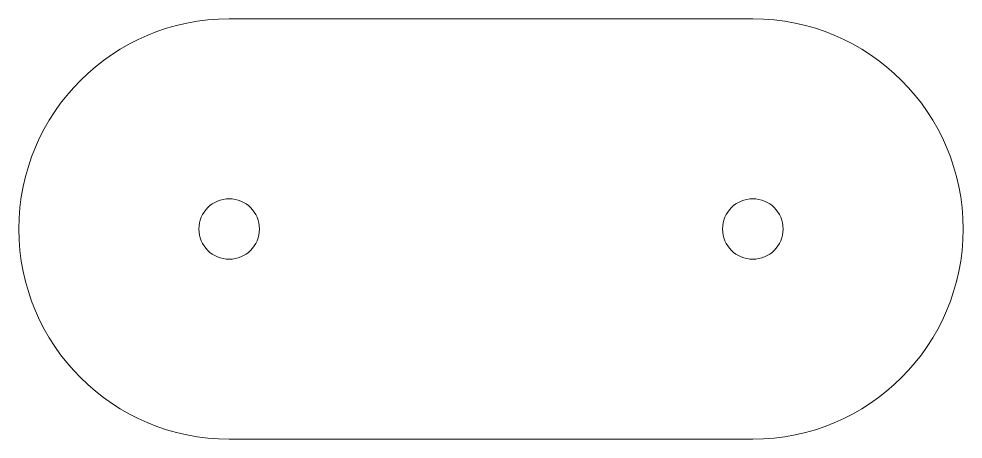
# Model space of a CAD drawing. Header units: millimetres. Extents: x -22.2 to 22.2, y -9.9 to 9.9.
import ezdxf

# ---------------------------------------------------------------- set-up
doc = ezdxf.new("R2010")
doc.units = ezdxf.units.MM

msp = doc.modelspace()

# ---------------------------------------------------------------- linework, layer by layer
at = {"color": 7, "linetype": 'Continuous', "lineweight": 15}
for p, q in [((12.325, 9.9), (-12.325, 9.9)), ((-12.325, -9.9), (12.325, -9.9))]:
    msp.add_line(p, q, dxfattribs=at)
for centre in [(-12.325, 0), (12.325, 0)]:
    msp.add_circle(centre, 1.425, dxfattribs=at)
for centre, start, end in [((-12.325, 0), 90, 270), ((12.325, 0), 270, 90)]:
    msp.add_arc(centre, 9.9, start, end, dxfattribs=at)

doc.saveas('drawing.dxf')
